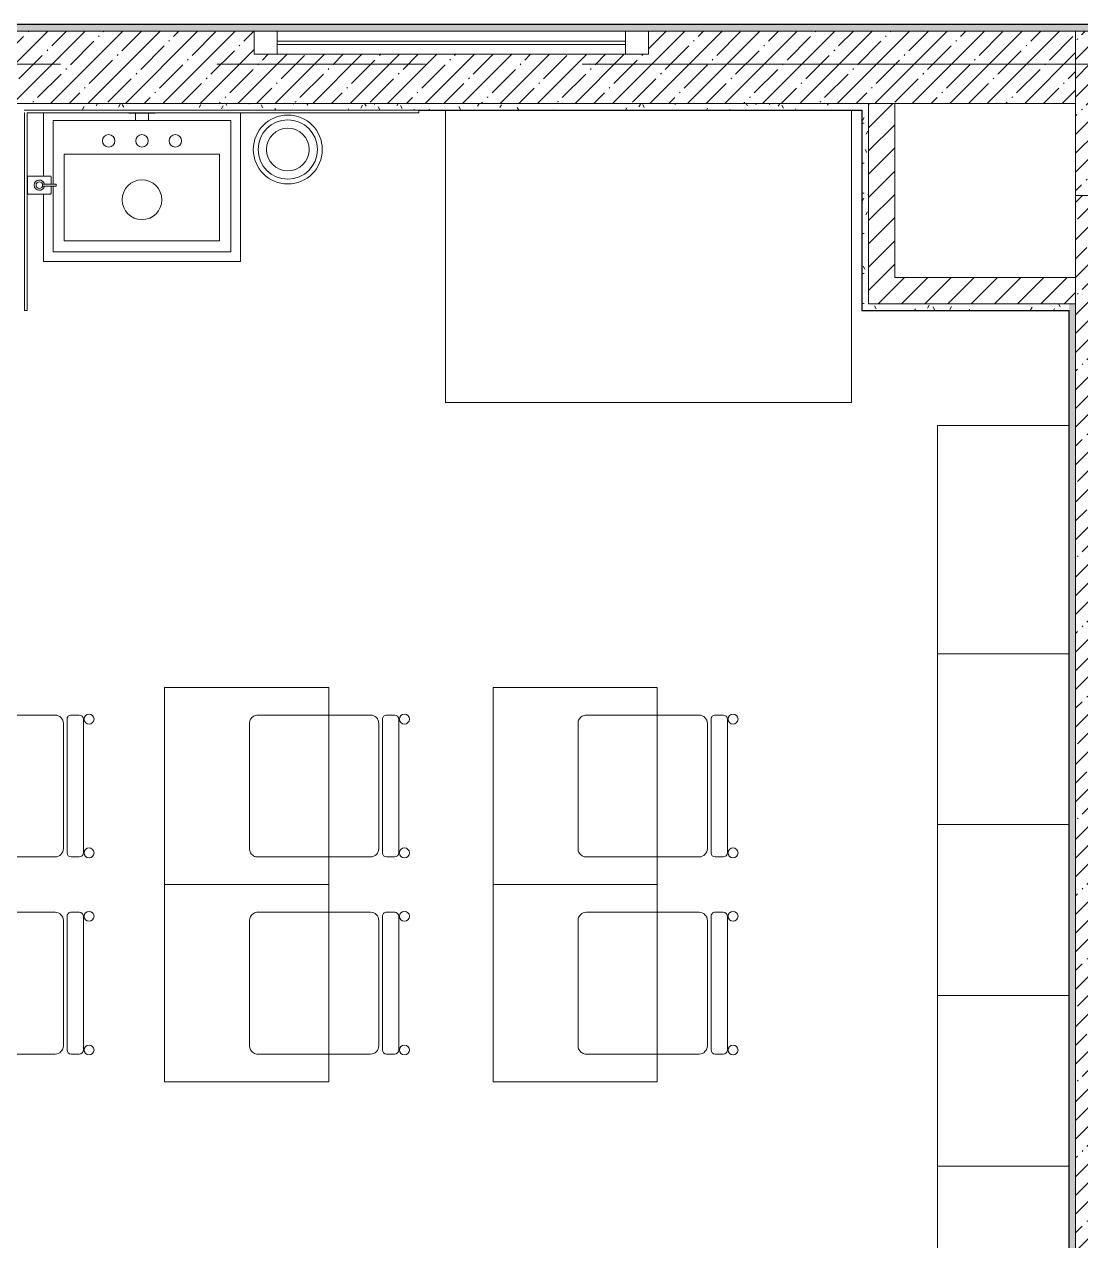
# Model space of a CAD drawing. Header units: millimetres. Extents: x 35147 to 231677, y -8553 to 29000.
# Drawn here: x 44210 to 47425, y 4219 to 7921 of the extents above; entities that cross this region are included whole.
import ezdxf

# ---------------------------------------------------------------- set-up
doc = ezdxf.new("R2010")
doc.units = ezdxf.units.MM
doc.linetypes.add('Осевая', pattern=[3175, 635, -476.25, 1587.5, -476.25])
for name, color, linetype, lineweight in [('A-GENM', 7, 'Continuous', 9), ('A-GLAZ', 7, 'Continuous', 9), ('A-GLAZ-1', 7, 'Continuous', 13), ('A-WALL', 7, 'Continuous', 9), ('I-WALL', 7, 'Continuous', 9), ('P-SANR-FIXT', 7, 'Continuous', 9), ('P-SANR-FIXT-1', 7, 'Continuous', 13), ('S-COLS', 7, 'Continuous', 9), ('Оси-2', 7, 'Осевая', 9)]:
    doc.layers.add(name, color=color, linetype=linetype, lineweight=lineweight)
for name, color, linetype, lineweight, true_color in [('A-WALL-1', 7, 'Continuous', 9, 0x3c3c3c), ('A-WALL-FNSH-1', 7, 'Continuous', 9, 0x3c3c3c), ('I-FURN-1', 7, 'Continuous', 9, 0xf0f0f0)]:
    doc.layers.add(name, color=color, linetype=linetype, lineweight=lineweight, true_color=true_color)
pattern_1 = [(45, (0, 0), (-57.02463, 57.02463), []), (45, (57.025, 0), (-57.02463, 57.02463), [100.806, -20.161, 3.353, -16.808])]
pattern_2 = [(45, (0, 0), (-35.35534, 35.35534), [])]
pattern_3 = [(0, (0, 0), (121.92, 30.48), [10.058, -81.382, 10.058, -81.382, -487.68]), (0, (0, 0), (121.92, 30.48), [-182.88, 10.058, -172.822, 10.058, -81.382, -213.36]), (0, (0, 0), (121.92, 30.48), [-457.2, 10.058, -50.902, 10.058, -142.342]), (120, (45.72, 15.24), (-87.356454, 90.345817), [10.058, -81.382, 10.058, -81.382, -487.68]), (120, (45.72, 15.24), (-87.356454, 90.345817), [-182.88, 10.058, -172.822, 10.058, -81.382, -213.36]), (120, (45.72, 15.24), (-87.356454, 90.345817), [-457.2, 10.058, -50.902, 10.058, -142.342]), (240, (60.96, 76.2), (-34.563546, -120.825817), [10.058, -81.382, 10.058, -81.382, -487.68]), (240, (60.96, 76.2), (-34.563546, -120.825817), [-182.88, 10.058, -172.822, 10.058, -81.382, -213.36]), (240, (60.96, 76.2), (-34.563546, -120.825817), [-457.2, 10.058, -50.902, 10.058, -142.342])]

# ---------------------------------------------------------------- blocks, each defined once
blk = doc.blocks.new('BSC_Колонна _Прямоугольная - 500х500-V2-План размещения напольных электротехнических лючков и розеток 2 этажа в осях 12-23')
at = {"layer": 'S-COLS'}
h = blk.add_hatch(dxfattribs=at)
h.set_pattern_fill('FP_3', color=256, style=0, pattern_type=2)
h.set_pattern_definition([(45, (-47660, -7650), (-57.02463, 57.02463), []), (45, (-47602.975, -7650), (-57.02463, 57.02463), [100.806, -20.161, 3.353, -16.808])])
h.paths.add_polyline_path([(-250, -250), (250, -250), (250, 250), (-250, 250)])
for p, q in [((250, 250), (-250, 250)), ((-250, 250), (-250, -250)), ((250, -250), (250, 250)), ((-250, -250), (250, -250))]:
    blk.add_line(p, q, dxfattribs=at)
blk = doc.blocks.new('120_Окно_СКБ_1Ст - 120_Окно_СКБ_1Ст 400х1200 EI30-24228621-План размещения напольных электротехнических лючков и розеток 2 этажа в осях 12-23')
at = {"layer": 'A-GLAZ'}
for p, q in [((600, 110), (-600, 110)), ((530, 80), (-530, 80)), ((-600, 40), (600, 40)), ((530, 70), (-530, 70))]:
    blk.add_line(p, q, dxfattribs=at)
at = {"layer": 'A-GLAZ-1'}
for p, q in [((-600, 40), (-600, 110)), ((-600, 110), (-530, 110)), ((-530, 110), (-530, 40)), ((530, 40), (530, 110)), ((530, 110), (600, 110)), ((600, 110), (600, 40)), ((-530, 40), (-600, 40)), ((600, 40), (530, 40))]:
    blk.add_line(p, q, dxfattribs=at)
blk = doc.blocks.new('Стол базовый прямоугольный - 1_7а-25476368-План размещения напольных электротехнических лючков и розеток 2 этажа в осях 12-23')
at = {"layer": 'I-FURN-1'}
for p, q in [((250, 300), (-250, 300)), ((-250, 300), (-250, -300)), ((250, -300), (250, 300)), ((-250, -300), (250, -300))]:
    blk.add_line(p, q, dxfattribs=at)
blk = doc.blocks.new('Стул Breuer - 1_9а-V74-План размещения напольных электротехнических лючков и розеток 2 этажа в осях 12-23')
at = {"layer": 'I-FURN-1'}
for p, q in [((190.5, 241.3), (-190.5, 241.3)), ((-215.9, 215.9), (-215.9, 40)), ((215.9, 40), (215.9, 215.9)), ((-215.9, 40), (-215.9, -127)), ((215.9, -127), (215.9, 40)), ((-215.9, -176.2), (-215.9, -200.8)), ((203.2, -163.5), (-203.2, -163.5)), ((-190.5, -152.4), (190.5, -152.4)), ((215.9, -200.8), (215.9, -176.2)), ((-203.2, -213.5), (203.2, -213.5))]:
    blk.add_line(p, q, dxfattribs=at)
for centre, radius, start, end in [((-190.5, 215.9), 25.4, 150, 180), ((-190.5, 215.9), 25.4, 105, 150), ((-190.5, 215.9), 25.4, 90, 105), ((190.5, 215.9), 25.4, 75, 90), ((190.5, 215.9), 25.4, 30, 75), ((190.5, 215.9), 25.4, 15, 30), ((190.5, 215.9), 25.4, 0, 15), ((-190.5, -127), 25.4, 180, 270), ((190.5, -127), 25.4, 270, 360), ((-203.2, -176.2), 12.7, 90, 180), ((203.2, -176.2), 12.7, 360, 90), ((-203.5, -230.6), 15.1, 360, 180), ((-203.2, -200.8), 12.7, 180, 270), ((203.7, -230.6), 15.1, 360, 180), ((203.2, -200.8), 12.7, 270, 360), ((-203.5, -230.6), 15.1, 180, 360), ((203.7, -230.6), 15.1, 180, 360)]:
    blk.add_arc(centre, radius, start, end, dxfattribs=at)
blk = doc.blocks.new('Стул Breuer - 1_9а-V75-План размещения напольных электротехнических лючков и розеток 2 этажа в осях 12-23')
at = {"layer": 'I-FURN-1'}
for p, q in [((190.5, 241.3), (-190.5, 241.3)), ((-215.9, 215.9), (-215.9, 40)), ((215.9, 40), (215.9, 215.9)), ((-215.9, 40), (-215.9, -127)), ((215.9, -127), (215.9, 40)), ((-215.9, -176.2), (-215.9, -200.8)), ((203.2, -163.5), (-203.2, -163.5)), ((-190.5, -152.4), (190.5, -152.4)), ((215.9, -200.8), (215.9, -176.2)), ((-203.2, -213.5), (203.2, -213.5))]:
    blk.add_line(p, q, dxfattribs=at)
for centre, radius, start, end in [((-190.5, 215.9), 25.4, 165, 180), ((-190.5, 215.9), 25.4, 90, 165), ((190.5, 215.9), 25.4, 30, 90), ((190.5, 215.9), 25.4, 0, 30), ((-190.5, -127), 25.4, 180, 270), ((190.5, -127), 25.4, 270, 360), ((-203.2, -176.2), 12.7, 90, 180), ((203.2, -176.2), 12.7, 360, 90), ((-203.5, -230.6), 15.1, 360, 180), ((-203.2, -200.8), 12.7, 180, 270), ((203.7, -230.6), 15.1, 360, 180), ((203.2, -200.8), 12.7, 270, 360), ((-203.5, -230.6), 15.1, 180, 360), ((203.7, -230.6), 15.1, 180, 360)]:
    blk.add_arc(centre, radius, start, end, dxfattribs=at)
blk = doc.blocks.new('Стул Breuer - 1_9а-V76-План размещения напольных электротехнических лючков и розеток 2 этажа в осях 12-23')
at = {"layer": 'I-FURN-1'}
for p, q in [((190.5, 241.3), (-190.5, 241.3)), ((-215.9, 215.9), (-215.9, 0)), ((215.9, 0), (215.9, 215.9)), ((-215.9, 0), (-215.9, -127)), ((215.9, -127), (215.9, 0)), ((-215.9, -176.2), (-215.9, -200.8)), ((203.2, -163.5), (-203.2, -163.5)), ((-190.5, -152.4), (190.5, -152.4)), ((215.9, -200.8), (215.9, -176.2)), ((-203.2, -213.5), (203.2, -213.5))]:
    blk.add_line(p, q, dxfattribs=at)
for centre, radius, start, end in [((-190.5, 215.9), 25.4, 165, 180), ((-190.5, 215.9), 25.4, 135, 165), ((-190.5, 215.9), 25.4, 105, 135), ((-190.5, 215.9), 25.4, 90, 105), ((190.5, 215.9), 25.4, 75, 90), ((190.5, 215.9), 25.4, 60, 75), ((190.5, 215.9), 25.4, 30, 60), ((190.5, 215.9), 25.4, 0, 30), ((-190.5, -127), 25.4, 180, 270), ((190.5, -127), 25.4, 270, 360), ((-203.2, -176.2), 12.7, 90, 180), ((203.2, -176.2), 12.7, 360, 90), ((-203.5, -230.6), 15.1, 360, 180), ((-203.2, -200.8), 12.7, 180, 270), ((203.7, -230.6), 15.1, 360, 180), ((203.2, -200.8), 12.7, 270, 360), ((-203.5, -230.6), 15.1, 180, 360), ((203.7, -230.6), 15.1, 180, 360)]:
    blk.add_arc(centre, radius, start, end, dxfattribs=at)
blk = doc.blocks.new('Стул Breuer - 1_9а-V77-План размещения напольных электротехнических лючков и розеток 2 этажа в осях 12-23')
at = {"layer": 'I-FURN-1'}
for p, q in [((190.5, 241.3), (-190.5, 241.3)), ((-215.9, 215.9), (-215.9, 0)), ((215.9, 0), (215.9, 215.9)), ((-215.9, 0), (-215.9, -127)), ((215.9, -127), (215.9, 0)), ((-215.9, -176.2), (-215.9, -200.8)), ((203.2, -163.5), (-203.2, -163.5)), ((-190.5, -152.4), (190.5, -152.4)), ((215.9, -200.8), (215.9, -176.2)), ((-203.2, -213.5), (203.2, -213.5))]:
    blk.add_line(p, q, dxfattribs=at)
for centre, radius, start, end in [((-190.5, 215.9), 25.4, 165, 180), ((-190.5, 215.9), 25.4, 150, 165), ((-190.5, 215.9), 25.4, 90, 150), ((190.5, 215.9), 25.4, 30, 90), ((190.5, 215.9), 25.4, 0, 30), ((-190.5, -127), 25.4, 180, 270), ((190.5, -127), 25.4, 270, 360), ((-203.2, -176.2), 12.7, 90, 180), ((203.2, -176.2), 12.7, 360, 90), ((-203.5, -230.6), 15.1, 360, 180), ((-203.2, -200.8), 12.7, 180, 270), ((203.7, -230.6), 15.1, 360, 180), ((203.2, -200.8), 12.7, 270, 360), ((-203.5, -230.6), 15.1, 180, 360), ((203.7, -230.6), 15.1, 180, 360)]:
    blk.add_arc(centre, radius, start, end, dxfattribs=at)
blk = doc.blocks.new('Стул Breuer - 1_9а-V78-План размещения напольных электротехнических лючков и розеток 2 этажа в осях 12-23')
at = {"layer": 'I-FURN-1'}
for p, q in [((190.5, 241.3), (-190.5, 241.3)), ((-215.9, 215.9), (-215.9, 0)), ((215.9, 0), (215.9, 215.9)), ((-215.9, 0), (-215.9, -127)), ((215.9, -127), (215.9, 0)), ((-215.9, -176.2), (-215.9, -200.8)), ((203.2, -163.5), (-203.2, -163.5)), ((-190.5, -152.4), (190.5, -152.4)), ((215.9, -200.8), (215.9, -176.2)), ((-203.2, -213.5), (203.2, -213.5))]:
    blk.add_line(p, q, dxfattribs=at)
for centre, radius, start, end in [((-190.5, 215.9), 25.4, 120, 180), ((-190.5, 215.9), 25.4, 90, 120), ((190.5, 215.9), 25.4, 75, 90), ((190.5, 215.9), 25.4, 60, 75), ((190.5, 215.9), 25.4, 45, 60), ((190.5, 215.9), 25.4, 30, 45), ((190.5, 215.9), 25.4, 15, 30), ((190.5, 215.9), 25.4, 0, 15), ((-190.5, -127), 25.4, 180, 270), ((190.5, -127), 25.4, 270, 360), ((-203.2, -176.2), 12.7, 90, 180), ((203.2, -176.2), 12.7, 360, 90), ((-203.5, -230.6), 15.1, 360, 180), ((-203.2, -200.8), 12.7, 180, 270), ((203.7, -230.6), 15.1, 360, 180), ((203.2, -200.8), 12.7, 270, 360), ((-203.5, -230.6), 15.1, 180, 360), ((203.7, -230.6), 15.1, 180, 360)]:
    blk.add_arc(centre, radius, start, end, dxfattribs=at)
blk = doc.blocks.new('Стул Breuer - 1_9а-V79-План размещения напольных электротехнических лючков и розеток 2 этажа в осях 12-23')
at = {"layer": 'I-FURN-1'}
for p, q in [((190.5, 241.3), (-190.5, 241.3)), ((-215.9, 215.9), (-215.9, 0)), ((215.9, 0), (215.9, 215.9)), ((-215.9, 0), (-215.9, -127)), ((215.9, -127), (215.9, 0)), ((-215.9, -176.2), (-215.9, -200.8)), ((203.2, -163.5), (-203.2, -163.5)), ((-190.5, -152.4), (190.5, -152.4)), ((215.9, -200.8), (215.9, -176.2)), ((-203.2, -213.5), (203.2, -213.5))]:
    blk.add_line(p, q, dxfattribs=at)
for centre, radius, start, end in [((-190.5, 215.9), 25.4, 165, 180), ((-190.5, 215.9), 25.4, 150, 165), ((-190.5, 215.9), 25.4, 135, 150), ((-190.5, 215.9), 25.4, 120, 135), ((-190.5, 215.9), 25.4, 105, 120), ((-190.5, 215.9), 25.4, 90, 105), ((190.5, 215.9), 25.4, 60, 90), ((190.5, 215.9), 25.4, 45, 60), ((190.5, 215.9), 25.4, 0, 45), ((-190.5, -127), 25.4, 180, 270), ((190.5, -127), 25.4, 270, 360), ((-203.2, -176.2), 12.7, 90, 180), ((203.2, -176.2), 12.7, 360, 90), ((-203.5, -230.6), 15.1, 360, 180), ((-203.2, -200.8), 12.7, 180, 270), ((203.7, -230.6), 15.1, 360, 180), ((203.2, -200.8), 12.7, 270, 360), ((-203.5, -230.6), 15.1, 180, 360), ((203.7, -230.6), 15.1, 180, 360)]:
    blk.add_arc(centre, radius, start, end, dxfattribs=at)
blk = doc.blocks.new('Стол базовый прямоугольный - 1_290-25520344-План размещения напольных электротехнических лючков и розеток 2 этажа в осях 12-23')
at = {"layer": 'I-FURN-1'}
for p, q in [((-617.5, 435.5), (-617.5, -455)), ((617.5, -455), (617.5, 435.5)), ((-617.5, -455), (617.5, -455))]:
    blk.add_line(p, q, dxfattribs=at)
blk = doc.blocks.new('Мойка кухонная - Раковина Roca Victoria-N Unik 600х460 мм-30768662-План размещения напольных электротехнических лючков и розеток 2 этажа в осях 12-23')
at = {"layer": 'P-SANR-FIXT'}
for p, q in [((270, 0), (-270, 0)), ((-270, 0), (-270, -194)), ((270, -400), (270, 0)), ((236.1, -102.3), (-236.6, -102.3)), ((-236.6, -102.3), (-236.6, -366.4)), ((236.1, -366.4), (236.1, -102.3)), ((-270, -199.7), (-270, -400)), ((-236.6, -366.4), (236.1, -366.4)), ((-270, -400), (270, -400))]:
    blk.add_line(p, q, dxfattribs=at)
for centre, radius, start, end in [((-101.6, -61.9), 19, 90, 180), ((-101.6, -61.9), 19, 180, 270), ((-101.6, -61.9), 19, 360, 90), ((-101.6, -61.9), 19.1, 270, 360), ((0, -61.9), 19, 360, 180), ((0, -61.9), 19, 180, 360), ((101.6, -61.9), 19.1, 360, 180), ((101.6, -61.9), 19.1, 180, 360), ((0, -241.3), 60.5, 360, 180), ((0, -241.3), 60.5, 180, 360)]:
    blk.add_arc(centre, radius, start, end, dxfattribs=at)
blk = doc.blocks.new('сифон - Для раковины-V183-План размещения напольных электротехнических лючков и розеток 2 этажа в осях 12-23')
at = {"layer": 'P-SANR-FIXT'}
for p, q in [((233, 40), (231.1, 40)), ((231.1, -40), (231.1, 40)), ((231.1, -40), (233, -40))]:
    blk.add_line(p, q, dxfattribs=at)
at = {"layer": 'P-SANR-FIXT-1'}
for p, q in [((231.1, 20), (209.3, 20)), ((209.3, -20), (231.1, -20))]:
    blk.add_line(p, q, dxfattribs=at)
blk = doc.blocks.new('мусорная корзина - Round_ Metal-30590745-План размещения напольных электротехнических лючков и розеток 2 этажа в осях 12-23')
at = {"layer": 'P-SANR-FIXT'}
for radius, start, end in [(105, 0, 180), (90, 360, 180), (65, 0, 180), (105, 180, 360), (90, 180, 360), (65, 180, 360)]:
    blk.add_arc((0, 0), radius, start, end, dxfattribs=at)
blk = doc.blocks.new('TOY_Диспансер мыло - Дозатор Elegance new 11654 019001 хром-30642362-План размещения напольных электротехнических лючков и розеток 2 этажа в осях 12-23')
at = {"layer": 'A-GENM'}
for p, q in [((97.5, 79.7), (97.5, 12)), ((122.2, 81.7), (99.5, 81.7)), ((122.2, 81.7), (102.9, 81.7)), ((127.9, 96.6), (122.2, 96.6)), ((122.2, 96.6), (122.2, 81.7)), ((122.2, 82.7), (122.2, 55.3)), ((127.9, 81.7), (127.9, 96.6)), ((127.9, 55.3), (127.9, 82.7)), ((146.9, 81.7), (127.9, 81.7)), ((150.5, 81.7), (127.9, 81.7)), ((152.5, 12), (152.5, 79.7)), ((99.5, 10), (105, 10)), ((145, 10), (105, 10)), ((105, 10), (105, 8.5)), ((145, 8.5), (145, 10)), ((145, 10), (150.5, 10))]:
    blk.add_line(p, q, dxfattribs=at)
blk.add_circle((125, 45.7), 10, dxfattribs=at)
for centre, radius, start, end in [((99.5, 79.7), 2, 90, 180), ((150.5, 79.7), 2, 360, 90), ((125, 45.7), 15.7, 100.4353, 79.365), ((99.5, 12), 2, 180, 270), ((150.5, 12), 2, 270, 360)]:
    blk.add_arc(centre, radius, start, end, dxfattribs=at)
blk = doc.blocks.new('шкаф 1_112 - шкаф 1_112-31117176-План размещения напольных электротехнических лючков и розеток 2 этажа в осях 12-23')
at = {"layer": 'I-FURN-1'}
for p, q in [((-400, 6070), (-400, 1144.9)), ((0, 6070), (-400, 6070)), ((0, 6070), (-400, 6070)), ((-400, 6070), (-400, 5375)), ((-400, 5375), (-400, 6070)), ((-400, 6070), (0, 6070)), ((0, 0), (0, 6070)), ((0, 5375), (0, 6070)), ((0, 6070), (0, 5375)), ((-400, 5375), (0, 5375)), ((0, 5375), (-400, 5375)), ((-400, 5375), (-400, 4855)), ((-400, 4855), (-400, 5375)), ((-400, 5375), (0, 5375)), ((-400, 5375), (0, 5375)), ((0, 5375), (-400, 5375)), ((0, 4855), (0, 5375)), ((0, 5375), (0, 4855)), ((-400, 4855), (0, 4855)), ((-400, 4855), (0, 4855)), ((0, 4855), (-400, 4855)), ((0, 4855), (-400, 4855)), ((-400, 4855), (-400, 4335)), ((-400, 4335), (-400, 4855)), ((-400, 4855), (0, 4855)), ((0, 4335), (0, 4855)), ((0, 4855), (0, 4335)), ((-400, 4335), (0, 4335)), ((0, 4335), (-400, 4335)), ((-400, 4335), (-400, 3815)), ((-400, 3815), (-400, 4335)), ((-400, 4335), (0, 4335)), ((-400, 4335), (0, 4335)), ((0, 4335), (-400, 4335)), ((0, 3815), (0, 4335)), ((0, 4335), (0, 3815)), ((-400, 3815), (0, 3815)), ((-400, 3815), (0, 3815)), ((0, 3815), (-400, 3815)), ((0, 3815), (-400, 3815)), ((-400, 3815), (-400, 3295)), ((-400, 3295), (-400, 3815)), ((-400, 3815), (0, 3815)), ((0, 3295), (0, 3815)), ((0, 3815), (0, 3295))]:
    blk.add_line(p, q, dxfattribs=at)

msp = doc.modelspace()

# ---------------------------------------------------------------- hatches: boundary and pattern name
at = {"layer": 'I-WALL'}
h = msp.add_hatch(dxfattribs=at)
h.set_pattern_fill('FP_58', color=256, style=0, pattern_type=2)
h.set_pattern_definition(pattern_3)
h.paths.add_polyline_path([(74750, 7900), (74750, 7920), (73705, 7920), (73705, 7908), (73760, 7908), (73760, 7900), (74669.4, 7900)])
h.paths.add_polyline_path([(71765, 7900), (72250, 7900), (72250, 7908), (72305, 7908), (72305, 7920), (71735, 7920), (71735, 7908), (71765, 7908), (71765, 7901.7)])
h.paths.add_polyline_path([(70302.2, 7900), (70605, 7900), (70605, 7908), (70635, 7908), (70635, 7920), (69360.5, 7920), (69360.5, 7908), (69390.5, 7908), (69390.5, 7900)])
h.paths.add_polyline_path([(68230.5, 7900), (68230.5, 7908), (68260.5, 7908), (68260.5, 7920), (67055, 7920), (67055, 7908), (67085, 7908), (67085, 7900), (67390.8, 7900)])
h.paths.add_polyline_path([(65925, 7900), (65925, 7908), (65955, 7908), (65955, 7920), (59931, 7920), (59931, 7900), (65910, 7900)])
h.paths.add_polyline_path([(57431, 7900), (57431, 7920), (50930, 7920), (50930, 7900), (56910, 7900)])
h.paths.add_polyline_path([(48430, 7900), (48430, 7920), (42061, 7920), (42061, 7900), (47910, 7900)])
h.paths.add_polyline_path([(39561, 7900), (39561, 7920), (38742.7, 7920), (38742.7, 7900), (39040, 7900)])
h = msp.add_hatch(dxfattribs=at)
h.set_pattern_fill('FP_17', color=256, style=0, pattern_type=2)
h.set_pattern_definition(pattern_1)
h.paths.add_polyline_path([(47410, 7680), (47410, 7900), (46110, 7900), (46110, 7830), (44910, 7830), (44910, 7900), (43410, 7900), (43410, 7680), (47010.6, 7680)])
h = msp.add_hatch(dxfattribs=at)
h.set_pattern_fill('FP_58', color=256, style=0, pattern_type=2)
h.set_pattern_definition(pattern_3)
h.paths.add_polyline_path([(46759, 7660), (46760, 7660), (46760, 7680), (44190, 7680), (44190, 7660), (45554.9, 7660)])
h = msp.add_hatch(dxfattribs=at)
h.set_pattern_fill('FP_58', color=256, style=0, pattern_type=2)
h.set_pattern_definition(pattern_3)
h.paths.add_polyline_path([(46780, 7070), (46780, 7680), (46760, 7680), (46760, 7070)])
h = msp.add_hatch(dxfattribs=at)
h.set_pattern_fill('FP_22', color=256, style=0, pattern_type=2)
h.set_pattern_definition(pattern_2)
h.paths.add_polyline_path([(46860, 7070), (46860, 7680), (46780, 7680), (46780, 7070)])
h = msp.add_hatch(dxfattribs=at)
h.set_pattern_fill('FP_17', color=256, style=0, pattern_type=2)
h.set_pattern_definition(pattern_1)
h.paths.add_polyline_path([(47511, 400), (47630, 400), (47630, 7400), (47410, 7400), (47410, 400), (47509, 400)])
h = msp.add_hatch(dxfattribs=at)
h.set_pattern_fill('FP_22', color=256, style=0, pattern_type=2)
h.set_pattern_definition(pattern_2)
h.paths.add_polyline_path([(47390, 7070), (47410, 7070), (47410, 7150), (46860, 7150), (46860, 7070), (47010.6, 7070)])
h = msp.add_hatch(dxfattribs=at)
h.set_pattern_fill('FP_58', color=256, style=0, pattern_type=2)
h.set_pattern_definition(pattern_3)
h.paths.add_polyline_path([(47390, 7050), (47390, 7070), (46760, 7070), (46760, 7050), (47389, 7050)])
h = msp.add_hatch(dxfattribs=at)
h.set_pattern_fill('FP_58', color=256, style=0, pattern_type=2)
h.set_pattern_definition(pattern_3)
h.paths.add_polyline_path([(47390, 100), (47410, 100), (47410, 7070), (47390, 7070), (47390, 120)])

# ---------------------------------------------------------------- linework, layer by layer
at = {"layer": 'A-WALL'}
for p, q in [((48430, 7920), (42061, 7920)), ((47410, 7680), (43410, 7680)), ((46760, 7660), (45411, 7660)), ((46759, 7659), (46759, 7660)), ((46760, 7070), (46760, 7660)), ((47410, 7400), (47410, 400)), ((47390, 7050), (46760, 7050)), ((47410, 7070), (46780, 7070)), ((47410, 400), (47410, 7070))]:
    msp.add_line(p, q, dxfattribs=at)
at = {"layer": 'A-WALL-1'}
for p, q in [((44910, 7900), (43410, 7900)), ((47410, 7900), (46110, 7900)), ((46780, 7680), (46780, 7070)), ((46860, 7150), (46860, 7680)), ((47410, 7150), (46860, 7150)), ((47390, 7050), (47390, -48))]:
    msp.add_line(p, q, dxfattribs=at)
at = {"layer": 'A-WALL-FNSH-1'}
for p, q in [((48430, 7921), (42061, 7921)), ((45411, 7659), (46759, 7659)), ((46759, 7659), (46759, 7049)), ((46759, 7049), (47389, 7049)), ((46760, 7050), (46760, 7070)), ((47389, 7049), (47389, 121))]:
    msp.add_line(p, q, dxfattribs=at)
at = {"layer": 'I-FURN-1'}
for p, q in [((44268.6, 7652), (44268.6, 7459)), ((44268.6, 7459), (44268.6, 7652)), ((44868.6, 7199), (44868.6, 7652)), ((44868.6, 7652), (44868.6, 7199)), ((44268.6, 7404), (44268.6, 7199)), ((44268.6, 7199), (44268.6, 7404)), ((44268.6, 7199), (44868.6, 7199)), ((44868.6, 7199), (44268.6, 7199))]:
    msp.add_line(p, q, dxfattribs=at)
at = {"layer": 'I-WALL'}
for p, q in [((44210, 7660), (45411, 7660)), ((44211, 7652), (44210, 7652)), ((44211, 7049.5), (44211, 7652)), ((44219, 7652), (44219, 7049.5)), ((45411, 7652), (44219, 7652)), ((45411, 7652), (45411, 7659)), ((44219, 7049.5), (44211, 7049.5))]:
    msp.add_line(p, q, dxfattribs=at)
at = {"layer": 'Оси-2'}
msp.add_line((38446.8, 7800), (82200, 7800), dxfattribs=at)

# ---------------------------------------------------------------- block references
at = {"layer": 'A-GLAZ'}
msp.add_blockref('120_Окно_СКБ_1Ст - 120_Окно_СКБ_1Ст 400х1200 EI30-24228621-План размещения напольных электротехнических лючков и розеток 2 этажа в осях 12-23', (45510, 7790), dxfattribs=at)
at = {"layer": 'I-FURN-1'}
for name, p in [('Стол базовый прямоугольный - 1_290-25520344-План размещения напольных электротехнических лючков и розеток 2 этажа в осях 12-23', (46110, 7224.5)), ('шкаф 1_112 - шкаф 1_112-31117176-План размещения напольных электротехнических лючков и розеток 2 этажа в осях 12-23', (47390, 630)), ('Стол базовый прямоугольный - 1_7а-25476368-План размещения напольных электротехнических лючков и розеток 2 этажа в осях 12-23', (44886.9, 5602.5)), ('Стол базовый прямоугольный - 1_7а-25476368-План размещения напольных электротехнических лючков и розеток 2 этажа в осях 12-23', (45886.9, 5602.5)), ('Стол базовый прямоугольный - 1_7а-25476368-План размещения напольных электротехнических лючков и розеток 2 этажа в осях 12-23', (44886.9, 5002.5)), ('Стол базовый прямоугольный - 1_7а-25476368-План размещения напольных электротехнических лючков и розеток 2 этажа в осях 12-23', (45886.9, 5002.5))]:
    msp.add_blockref(name, p, dxfattribs=at)
at = {"layer": 'I-FURN-1', "rotation": 89.99999999999959}
for name, p in [('Стул Breuer - 1_9а-V74-План размещения напольных электротехнических лючков и розеток 2 этажа в осях 12-23', (44176.9, 5602.5)), ('Стул Breuer - 1_9а-V76-План размещения напольных электротехнических лючков и розеток 2 этажа в осях 12-23', (45136.9, 5602.5)), ('Стул Breuer - 1_9а-V78-План размещения напольных электротехнических лючков и розеток 2 этажа в осях 12-23', (46136.9, 5602.5)), ('Стул Breuer - 1_9а-V75-План размещения напольных электротехнических лючков и розеток 2 этажа в осях 12-23', (44176.9, 5002.5)), ('Стул Breuer - 1_9а-V77-План размещения напольных электротехнических лючков и розеток 2 этажа в осях 12-23', (45136.9, 5002.5)), ('Стул Breuer - 1_9а-V79-План размещения напольных электротехнических лючков и розеток 2 этажа в осях 12-23', (46136.9, 5002.5))]:
    msp.add_blockref(name, p, dxfattribs=at)
at = {"layer": 'P-SANR-FIXT'}
for name, p in [('Мойка кухонная - Раковина Roca Victoria-N Unik 600х460 мм-30768662-План размещения напольных электротехнических лючков и розеток 2 этажа в осях 12-23', (44568.6, 7628.3)), ('мусорная корзина - Round_ Metal-30590745-План размещения напольных электротехнических лючков и розеток 2 этажа в осях 12-23', (45012.4, 7540))]:
    msp.add_blockref(name, p, dxfattribs=at)
for name, p, rotation in [('сифон - Для раковины-V183-План размещения напольных электротехнических лючков и розеток 2 этажа в осях 12-23', (44568.6, 7419), 89.99999999999972), ('TOY_Диспансер мыло - Дозатор Elegance new 11654 019001 хром-30642362-План размещения напольных электротехнических лючков и розеток 2 этажа в осях 12-23', (44210.5, 7556.5), 270)]:
    msp.add_blockref(name, p, dxfattribs=dict(at, rotation=rotation))
at = {"layer": 'S-COLS'}
msp.add_blockref('BSC_Колонна _Прямоугольная - 500х500-V2-План размещения напольных электротехнических лючков и розеток 2 этажа в осях 12-23', (47660, 7650), dxfattribs=at)

doc.saveas('drawing.dxf')
